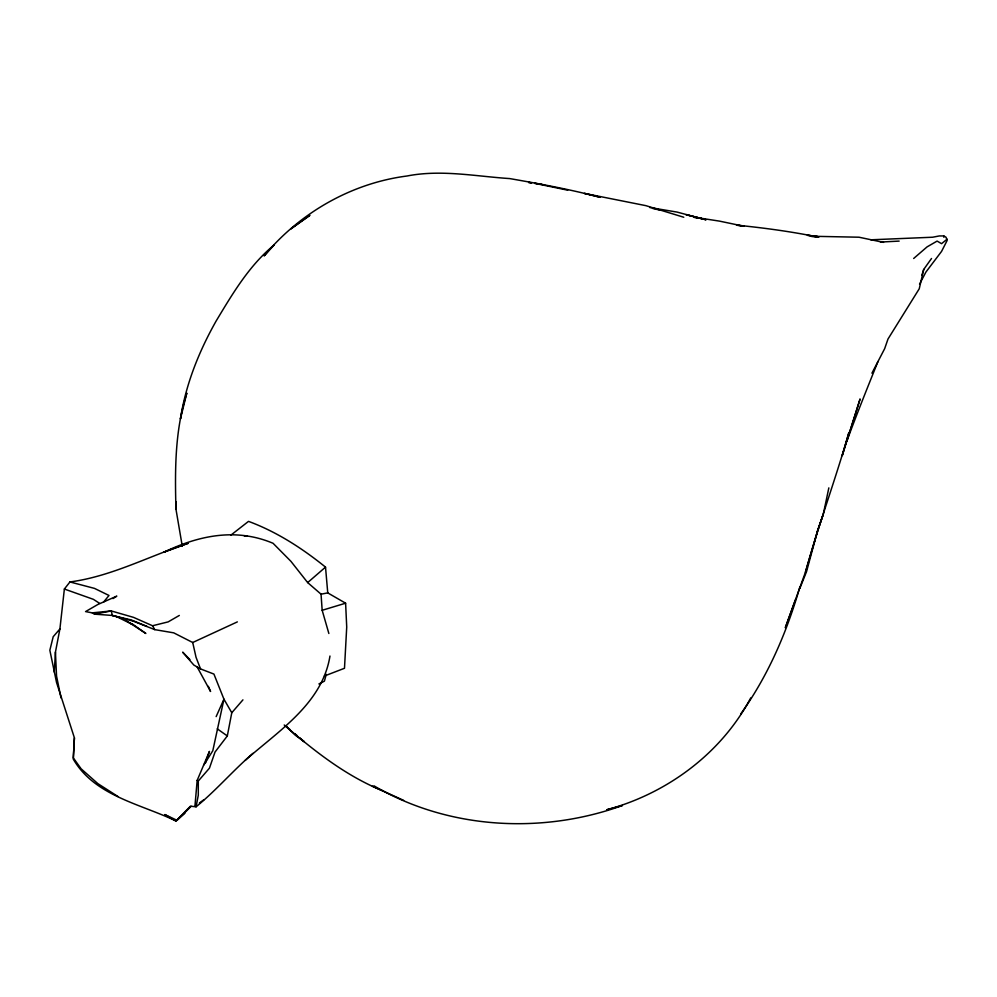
<?xml version="1.0" encoding="UTF-8"?>
<svg xmlns="http://www.w3.org/2000/svg" width="997" height="997" viewBox="0 0 997 997"><rect width="100%" height="100%" fill="white"/><g stroke="black" fill="none" stroke-linecap="round" stroke-linejoin="round"><path stroke-width="1.5" d="M182.289 546.281L175.958 509.131L175.97 501.765M242.932 699.857L231.778 712.743L227.316 735.936L215.028 752.05L209.445 768.151L198.291 781.037L198.291 795.22L196.06 806.822L190.464 806.174L175.958 820.992C140.241 803.756 94.665 795.98 73.292 759.141L74.414 737.88L56.542 682.459L49.85 650.243L53.202 636.709L59.895 628.982L64.369 589.028L69.94 581.949C111.29 576.478 148.902 556.189 188.246 543.278L163.695 552.301C198.752 535.426 235.953 527.625 273.066 543.29L290.912 561.323L307.662 582.584L321.046 594.175L322.168 610.289L328.86 633.494M54.312 672.152L55.433 652.175L59.895 628.982M74.414 737.88L73.292 757.845L81.106 768.799L97.843 783.617L117.933 796.503M194.938 806.174L197.169 780.402L209.445 751.389L205.394 763.104M189.916 659.578L182.663 652.163L193.829 665.049L200.522 668.912L213.919 674.072L223.951 699.209L212.797 750.766L203.874 764.936M823.273 514.29L818.188 528.933L823.273 514.29L828.843 487.869M931.522 258.485L923.721 269.439L919.246 288.769L888.003 339.017L884.651 348.688L871.926 373.177M186.763 393.366C174.787 430.829 174.899 470.272 175.958 509.131M186.763 393.254L180.432 418.914C185.816 384.169 198.939 351.492 216.15 320.984C232.588 293.691 249.213 265.426 274.175 244.95L264.143 255.905C299.648 212.884 351.542 183.149 406.988 176.008C441.073 169.316 475.544 176.332 509.654 178.575C539.975 183.847 570.309 189.467 600.069 197.269L584.441 193.406L645.819 205.644L683.768 217.246M326.268 674.358L324.399 681.163L318.903 683.942M245.162 760.424C278.524 730.801 322.255 703.708 329.97 656.038M795.357 599.982L785.324 627.686L805.414 572.278L817.677 530.392L806.536 571.63L799.831 588.38M805.414 572.278C818.525 525.182 835.498 479.383 848.933 432.449L842.241 455.641L855.638 413.119M856.087 411.699L860.099 398.95L846.702 441.472C856.573 414.615 867.278 388.095 877.946 361.575M921.851 275.234L923.721 269.439M799.831 587.096C786.807 632.335 768.139 675.717 740.671 714.039M216.15 716.606L223.951 699.209L231.778 712.743M919.546 284.145L925.951 272.019L941.567 251.394L947.15 240.451L946.028 237.224L943.798 235.94L939.336 235.94L932.644 237.224L870.88 239.803M750.729 697.925C721.205 753.495 667.205 793.313 607.061 809.701M103.526 602.151L108.997 595.471L94.491 588.392L69.94 581.949M184.894 813.265L175.958 820.992L164.804 814.549L177.08 820.344L191.112 806.349M252.976 753.333C233.186 770.345 216.287 790.309 196.06 806.822M307.662 582.584L325.521 567.119C302.203 548.3 276.73 531.8 248.515 521.369L230.718 535.264M913.663 258.485L927.06 246.895L937.105 241.087L941.567 243.667L947.15 239.155M199.412 802.959L203.874 799.731M112.985 598.599L116.811 596.119L97.843 604.494L85.568 611.585L92.272 612.868L111.24 610.937L133.561 617.38L152.529 625.755L154.759 629.63L173.727 632.846L192.708 642.504L196.048 657.322L200.522 668.912M179.323 615.448L168.157 621.891L152.529 625.755M192.708 642.504L237.348 621.891M324.399 676.016L344.488 668.277L346.719 627.038L345.61 603.197L327.751 592.891L321.046 594.175M322.168 610.289L345.61 603.197M607.036 809.664L622.377 805.526C541.982 834.539 448.139 829.379 373.962 785.823M92.272 612.868L94.503 614.164L111.24 610.937L112.362 615.448L116.811 616.732L132.439 624.471L129.909 622.838M880.463 242.059L899.157 241.1M811.546 236.252L858.978 237.211L883.541 242.383M811.732 236.563L817.69 236.563L807.533 235.217M244.415 536.187L247.393 536.187M94.503 614.164L112.362 615.448L131.33 619.96L146.945 626.403M736.596 225.123C764.151 227.927 791.668 231.591 818.799 237.224L807.433 235.342M695.059 217.334L719.473 221.122L744.036 226.269L736.596 225.197M542.019 184.383L534.579 183.298L567.704 190.178M694.049 217.383L701.614 218.53L685.998 214.667L706.088 219.814L677.075 212.087L649.77 207.526M652.898 208.547L660.326 210.155M112.362 615.448L133.561 621.256L154.759 629.63M64.369 589.028L93.382 599.334L99.65 603.372M284.22 724.993C314.005 750.766 345.66 775.728 382.437 790.708M372.392 786.197L403.635 800.367M197.169 780.402L198.291 781.037M126.42 620.732L145.849 633.481L132.028 623.736M217.259 728.844L227.316 735.936M290.077 729.654L285.341 725.629L295.386 735.288L304.309 741.743L299.561 737.718M294.825 733.68L297.193 735.699M197.169 666.981L210.566 691.482L208.336 686.322M61.004 697.912L56.542 676.016L55.433 652.175M325.521 567.119L327.751 592.891M943.798 235.94L943.798 237.224M299.848 222.406L290.912 228.849L309.893 215.315L299.848 222.406M531.6 182.875L528.634 182.439L531.6 182.875"/></g></svg>
